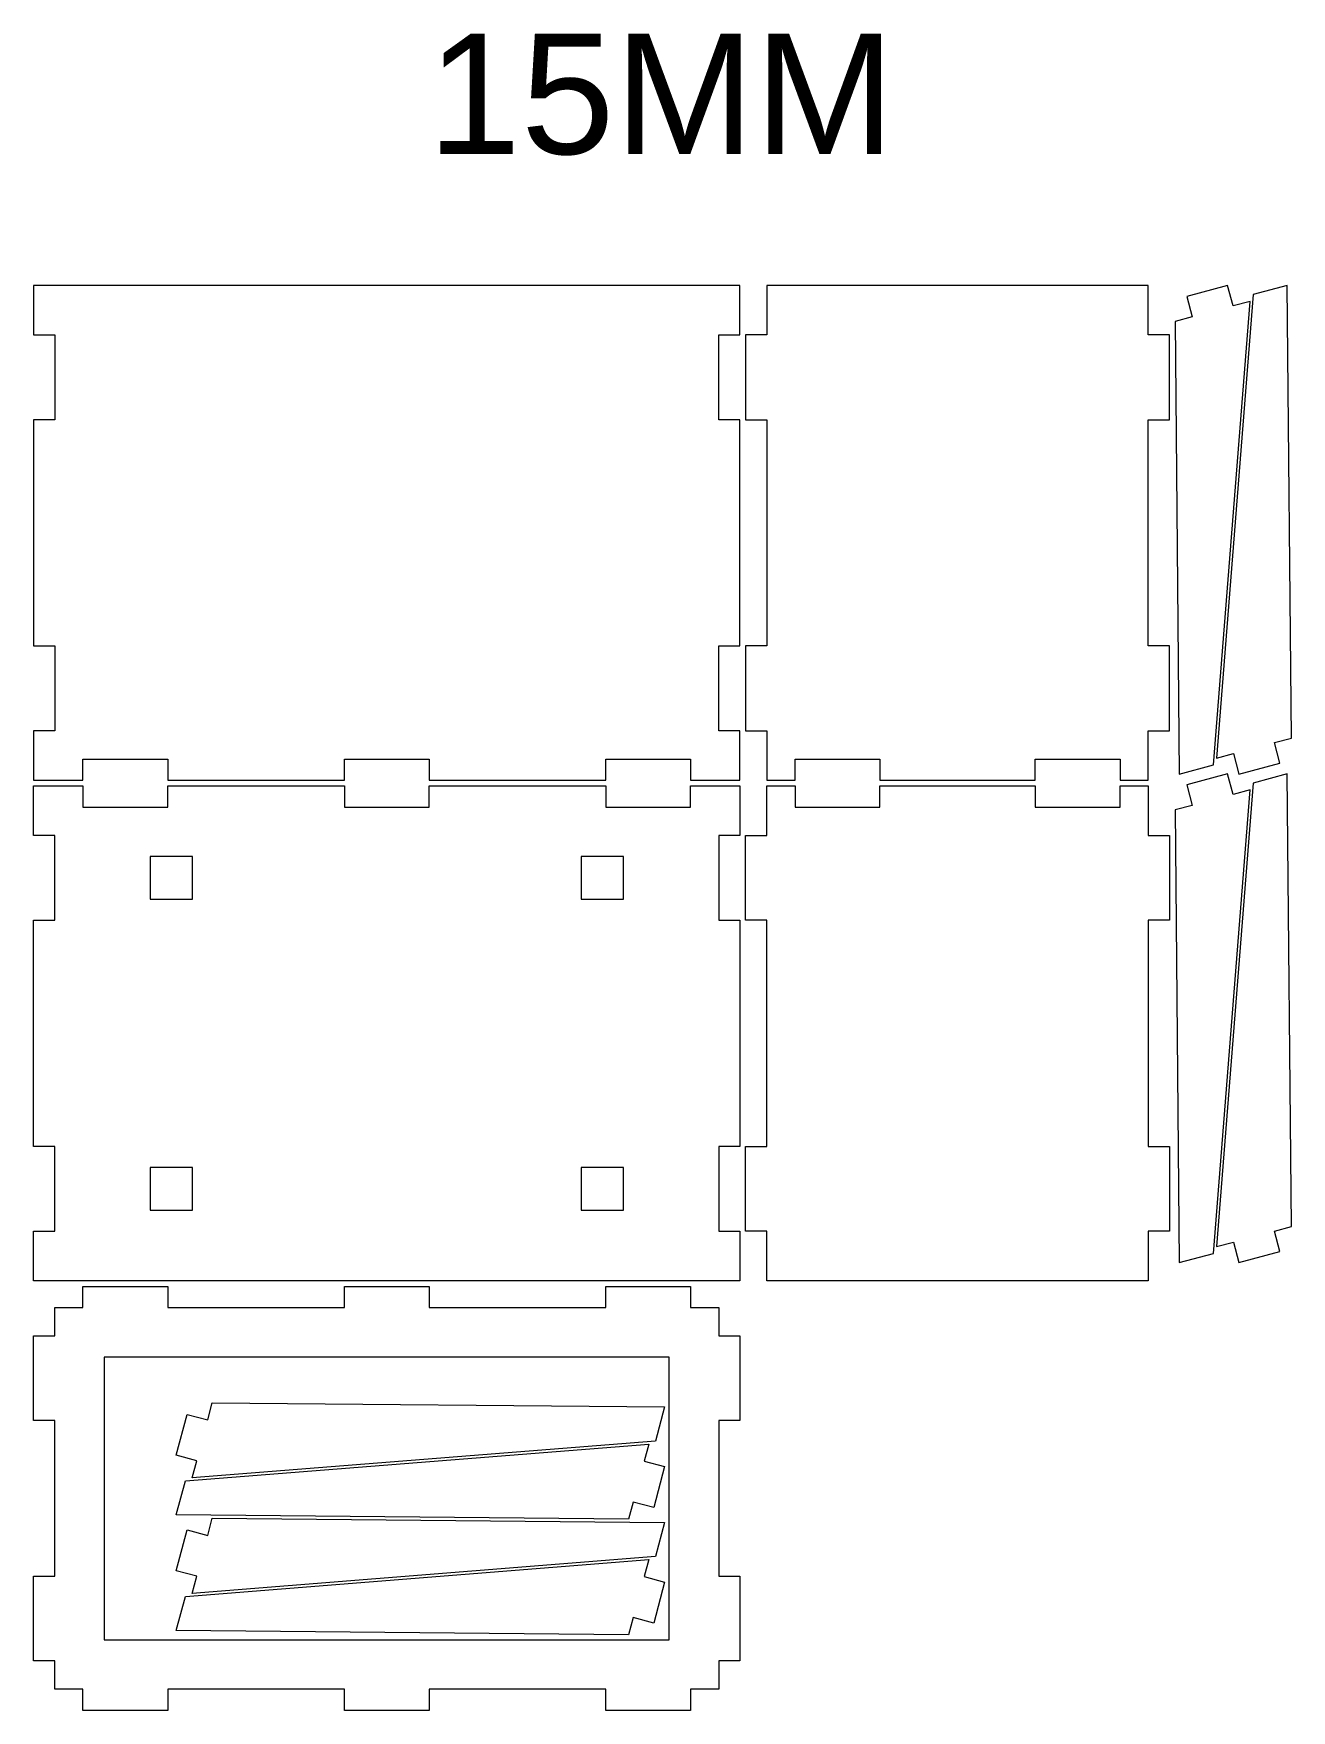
# Model space of a CAD drawing. Header units: millimetres. Extents: x -445 to 445, y -504 to 682.
import ezdxf

# ---------------------------------------------------------------- set-up
doc = ezdxf.new("R2010")
doc.units = ezdxf.units.MM
doc.header["$MEASUREMENT"] = 0
doc.layers.add('Layer 1', color=7, linetype='Continuous')
doc.styles.add('0', font='arial.ttf', dxfattribs={"height": 1})

msp = doc.modelspace()

# ---------------------------------------------------------------- linework, layer by layer
at = {"layer": 'Layer 1', "color": 250, "lineweight": 20}
for points, knots in [([(54.832, 409), (54.832, 409), (54.832, 249), (54.832, 249), (54.832, 249), (54.832, 249), (39.832, 249), (39.832, 249), (39.832, 249), (39.832, 249), (39.832, 189), (39.832, 189), (39.832, 189), (39.832, 189), (54.832, 189), (54.832, 189), (54.832, 189), (54.832, 189), (54.832, 154), (54.832, 154), (54.832, 154), (54.832, 154), (19.832, 154), (19.832, 154), (19.832, 154), (19.832, 154), (19.832, 169), (19.832, 169), (19.832, 169), (19.832, 169), (-40.168, 169), (-40.168, 169), (-40.168, 169), (-40.168, 169), (-40.168, 154), (-40.168, 154), (-40.168, 154), (-40.168, 154), (-165.168, 154), (-165.168, 154), (-165.168, 154), (-165.168, 154), (-165.168, 169), (-165.168, 169), (-165.168, 169), (-165.168, 169), (-225.168, 169), (-225.168, 169), (-225.168, 169), (-225.168, 169), (-225.168, 154), (-225.168, 154), (-225.168, 154), (-225.168, 154), (-350.168, 154), (-350.168, 154), (-350.168, 154), (-350.168, 154), (-350.168, 169), (-350.168, 169), (-350.168, 169), (-350.168, 169), (-410.168, 169), (-410.168, 169), (-410.168, 169), (-410.168, 169), (-410.168, 154), (-410.168, 154), (-410.168, 154), (-410.168, 154), (-445.168, 154), (-445.168, 154), (-445.168, 154), (-445.168, 154), (-445.168, 189), (-445.168, 189), (-445.168, 189), (-445.168, 189), (-430.168, 189), (-430.168, 189), (-430.168, 189), (-430.168, 189), (-430.168, 249), (-430.168, 249), (-430.168, 249), (-430.168, 249), (-445.168, 249), (-445.168, 249), (-445.168, 249), (-445.168, 249), (-445.168, 409), (-445.168, 409), (-445.168, 409), (-445.168, 409), (-430.168, 409), (-430.168, 409), (-430.168, 409), (-430.168, 409), (-430.168, 469), (-430.168, 469), (-430.168, 469), (-430.168, 469), (-445.168, 469), (-445.168, 469), (-445.168, 469), (-445.168, 469), (-445.168, 504), (-445.168, 504), (-445.168, 504), (-445.168, 504), (54.832, 504), (54.832, 504), (54.832, 504), (54.832, 504), (54.832, 469), (54.832, 469), (54.832, 469), (54.832, 469), (39.832, 469), (39.832, 469), (39.832, 469), (39.832, 469), (39.832, 409), (39.832, 409), (39.832, 409), (39.832, 409), (54.832, 409), (54.832, 409)], [0, 0, 0, 0, 0.03030303, 0.03030303, 0.03030303, 0.03030303, 0.060606061, 0.060606061, 0.060606061, 0.060606061, 0.090909091, 0.090909091, 0.090909091, 0.090909091, 0.121212121, 0.121212121, 0.121212121, 0.121212121, 0.151515152, 0.151515152, 0.151515152, 0.151515152, 0.181818182, 0.181818182, 0.181818182, 0.181818182, 0.212121212, 0.212121212, 0.212121212, 0.212121212, 0.242424242, 0.242424242, 0.242424242, 0.242424242, 0.272727273, 0.272727273, 0.272727273, 0.272727273, 0.303030303, 0.303030303, 0.303030303, 0.303030303, 0.333333333, 0.333333333, 0.333333333, 0.333333333, 0.363636364, 0.363636364, 0.363636364, 0.363636364, 0.393939394, 0.393939394, 0.393939394, 0.393939394, 0.424242424, 0.424242424, 0.424242424, 0.424242424, 0.454545455, 0.454545455, 0.454545455, 0.454545455, 0.484848485, 0.484848485, 0.484848485, 0.484848485, 0.515151515, 0.515151515, 0.515151515, 0.515151515, 0.545454545, 0.545454545, 0.545454545, 0.545454545, 0.575757576, 0.575757576, 0.575757576, 0.575757576, 0.606060606, 0.606060606, 0.606060606, 0.606060606, 0.636363636, 0.636363636, 0.636363636, 0.636363636, 0.666666667, 0.666666667, 0.666666667, 0.666666667, 0.696969697, 0.696969697, 0.696969697, 0.696969697, 0.727272727, 0.727272727, 0.727272727, 0.727272727, 0.757575758, 0.757575758, 0.757575758, 0.757575758, 0.787878788, 0.787878788, 0.787878788, 0.787878788, 0.818181818, 0.818181818, 0.818181818, 0.818181818, 0.848484848, 0.848484848, 0.848484848, 0.848484848, 0.878787879, 0.878787879, 0.878787879, 0.878787879, 0.909090909, 0.909090909, 0.909090909, 0.909090909, 0.939393939, 0.939393939, 0.939393939, 0.939393939, 1, 1, 1, 1]), ([(358.832, 469), (358.832, 469), (358.832, 409), (358.832, 409), (358.832, 409), (358.832, 409), (343.832, 409), (343.832, 409), (343.832, 409), (343.832, 409), (343.832, 249), (343.832, 249), (343.832, 249), (343.832, 249), (358.832, 249), (358.832, 249), (358.832, 249), (358.832, 249), (358.832, 189), (358.832, 189), (358.832, 189), (358.832, 189), (343.832, 189), (343.832, 189), (343.832, 189), (343.832, 189), (343.832, 154), (343.832, 154), (343.832, 154), (343.832, 154), (323.832, 154), (323.832, 154), (323.832, 154), (323.832, 154), (323.832, 169), (323.832, 169), (323.832, 169), (323.832, 169), (263.832, 169), (263.832, 169), (263.832, 169), (263.832, 169), (263.832, 154), (263.832, 154), (263.832, 154), (263.832, 154), (153.832, 154), (153.832, 154), (153.832, 154), (153.832, 154), (153.832, 169), (153.832, 169), (153.832, 169), (153.832, 169), (93.832, 169), (93.832, 169), (93.832, 169), (93.832, 169), (93.832, 154), (93.832, 154), (93.832, 154), (93.832, 154), (73.832, 154), (73.832, 154), (73.832, 154), (73.832, 154), (73.832, 189), (73.832, 189), (73.832, 189), (73.832, 189), (58.832, 189), (58.832, 189), (58.832, 189), (58.832, 189), (58.832, 249), (58.832, 249), (58.832, 249), (58.832, 249), (73.832, 249), (73.832, 249), (73.832, 249), (73.832, 249), (73.832, 409), (73.832, 409), (73.832, 409), (73.832, 409), (58.832, 409), (58.832, 409), (58.832, 409), (58.832, 409), (58.832, 469), (58.832, 469), (58.832, 469), (58.832, 469), (73.832, 469), (73.832, 469), (73.832, 469), (73.832, 469), (73.832, 504), (73.832, 504), (73.832, 504), (73.832, 504), (343.832, 504), (343.832, 504), (343.832, 504), (343.832, 504), (343.832, 469), (343.832, 469), (343.832, 469), (343.832, 469), (358.832, 469), (358.832, 469)], [0, 0, 0, 0, 0.034482759, 0.034482759, 0.034482759, 0.034482759, 0.068965517, 0.068965517, 0.068965517, 0.068965517, 0.103448276, 0.103448276, 0.103448276, 0.103448276, 0.137931034, 0.137931034, 0.137931034, 0.137931034, 0.172413793, 0.172413793, 0.172413793, 0.172413793, 0.206896552, 0.206896552, 0.206896552, 0.206896552, 0.24137931, 0.24137931, 0.24137931, 0.24137931, 0.275862069, 0.275862069, 0.275862069, 0.275862069, 0.310344828, 0.310344828, 0.310344828, 0.310344828, 0.344827586, 0.344827586, 0.344827586, 0.344827586, 0.379310345, 0.379310345, 0.379310345, 0.379310345, 0.413793103, 0.413793103, 0.413793103, 0.413793103, 0.448275862, 0.448275862, 0.448275862, 0.448275862, 0.482758621, 0.482758621, 0.482758621, 0.482758621, 0.517241379, 0.517241379, 0.517241379, 0.517241379, 0.551724138, 0.551724138, 0.551724138, 0.551724138, 0.586206897, 0.586206897, 0.586206897, 0.586206897, 0.620689655, 0.620689655, 0.620689655, 0.620689655, 0.655172414, 0.655172414, 0.655172414, 0.655172414, 0.689655172, 0.689655172, 0.689655172, 0.689655172, 0.724137931, 0.724137931, 0.724137931, 0.724137931, 0.75862069, 0.75862069, 0.75862069, 0.75862069, 0.793103448, 0.793103448, 0.793103448, 0.793103448, 0.827586207, 0.827586207, 0.827586207, 0.827586207, 0.862068966, 0.862068966, 0.862068966, 0.862068966, 0.896551724, 0.896551724, 0.896551724, 0.896551724, 0.931034483, 0.931034483, 0.931034483, 0.931034483, 1, 1, 1, 1]), ([(365.7918, 158.3688), (365.7918, 158.3688), (362.832, 478.5113), (362.832, 478.5113), (362.832, 478.5113), (362.832, 478.5113), (374.906, 481.7465), (374.906, 481.7465), (374.906, 481.7465), (374.906, 481.7465), (371.0238, 496.2354), (371.0238, 496.2354), (371.0238, 496.2354), (371.0238, 496.2354), (400.0015, 504), (400.0015, 504), (400.0015, 504), (400.0015, 504), (403.8838, 489.5111), (403.8838, 489.5111), (403.8838, 489.5111), (403.8838, 489.5111), (415.9579, 492.7463), (415.9579, 492.7463), (415.9579, 492.7463), (415.9579, 492.7463), (389.9399, 164.8392), (389.9399, 164.8392), (389.9399, 164.8392), (389.9399, 164.8392), (365.7918, 158.3688), (365.7918, 158.3688)], [0, 0, 0, 0, 0.111111111, 0.111111111, 0.111111111, 0.111111111, 0.222222222, 0.222222222, 0.222222222, 0.222222222, 0.333333333, 0.333333333, 0.333333333, 0.333333333, 0.444444444, 0.444444444, 0.444444444, 0.444444444, 0.555555556, 0.555555556, 0.555555556, 0.555555556, 0.666666667, 0.666666667, 0.666666667, 0.666666667, 0.777777778, 0.777777778, 0.777777778, 0.777777778, 1, 1, 1, 1]), ([(442.2082, 504), (442.2082, 504), (445.168, 183.8575), (445.168, 183.8575), (445.168, 183.8575), (445.168, 183.8575), (433.094, 180.6223), (433.094, 180.6223), (433.094, 180.6223), (433.094, 180.6223), (436.9762, 166.1334), (436.9762, 166.1334), (436.9762, 166.1334), (436.9762, 166.1334), (407.9985, 158.3688), (407.9985, 158.3688), (407.9985, 158.3688), (407.9985, 158.3688), (404.1162, 172.8577), (404.1162, 172.8577), (404.1162, 172.8577), (404.1162, 172.8577), (392.0421, 169.6225), (392.0421, 169.6225), (392.0421, 169.6225), (392.0421, 169.6225), (418.0601, 497.5296), (418.0601, 497.5296), (418.0601, 497.5296), (418.0601, 497.5296), (442.2082, 504), (442.2082, 504)], [0, 0, 0, 0, 0.111111111, 0.111111111, 0.111111111, 0.111111111, 0.222222222, 0.222222222, 0.222222222, 0.222222222, 0.333333333, 0.333333333, 0.333333333, 0.333333333, 0.444444444, 0.444444444, 0.444444444, 0.444444444, 0.555555556, 0.555555556, 0.555555556, 0.555555556, 0.666666667, 0.666666667, 0.666666667, 0.666666667, 0.777777778, 0.777777778, 0.777777778, 0.777777778, 1, 1, 1, 1]), ([(365.7918, -187.1271), (365.7918, -187.1271), (362.832, 133.0154), (362.832, 133.0154), (362.832, 133.0154), (362.832, 133.0154), (374.906, 136.2506), (374.906, 136.2506), (374.906, 136.2506), (374.906, 136.2506), (371.0238, 150.7395), (371.0238, 150.7395), (371.0238, 150.7395), (371.0238, 150.7395), (400.0015, 158.5041), (400.0015, 158.5041), (400.0015, 158.5041), (400.0015, 158.5041), (403.8838, 144.0152), (403.8838, 144.0152), (403.8838, 144.0152), (403.8838, 144.0152), (415.9579, 147.2504), (415.9579, 147.2504), (415.9579, 147.2504), (415.9579, 147.2504), (389.9399, -180.6567), (389.9399, -180.6567), (389.9399, -180.6567), (389.9399, -180.6567), (365.7918, -187.1271), (365.7918, -187.1271)], [0, 0, 0, 0, 0.111111111, 0.111111111, 0.111111111, 0.111111111, 0.222222222, 0.222222222, 0.222222222, 0.222222222, 0.333333333, 0.333333333, 0.333333333, 0.333333333, 0.444444444, 0.444444444, 0.444444444, 0.444444444, 0.555555556, 0.555555556, 0.555555556, 0.555555556, 0.666666667, 0.666666667, 0.666666667, 0.666666667, 0.777777778, 0.777777778, 0.777777778, 0.777777778, 1, 1, 1, 1]), ([(442.2082, 158.5041), (442.2082, 158.5041), (445.168, -161.6384), (445.168, -161.6384), (445.168, -161.6384), (445.168, -161.6384), (433.094, -164.8736), (433.094, -164.8736), (433.094, -164.8736), (433.094, -164.8736), (436.9762, -179.3625), (436.9762, -179.3625), (436.9762, -179.3625), (436.9762, -179.3625), (407.9985, -187.1271), (407.9985, -187.1271), (407.9985, -187.1271), (407.9985, -187.1271), (404.1162, -172.6382), (404.1162, -172.6382), (404.1162, -172.6382), (404.1162, -172.6382), (392.0421, -175.8734), (392.0421, -175.8734), (392.0421, -175.8734), (392.0421, -175.8734), (418.0601, 152.0337), (418.0601, 152.0337), (418.0601, 152.0337), (418.0601, 152.0337), (442.2082, 158.5041), (442.2082, 158.5041)], [0, 0, 0, 0, 0.111111111, 0.111111111, 0.111111111, 0.111111111, 0.222222222, 0.222222222, 0.222222222, 0.222222222, 0.333333333, 0.333333333, 0.333333333, 0.333333333, 0.444444444, 0.444444444, 0.444444444, 0.444444444, 0.555555556, 0.555555556, 0.555555556, 0.555555556, 0.666666667, 0.666666667, 0.666666667, 0.666666667, 0.777777778, 0.777777778, 0.777777778, 0.777777778, 1, 1, 1, 1]), ([(54.832, -105), (54.832, -105), (54.832, 55), (54.832, 55), (54.832, 55), (54.832, 55), (39.832, 55), (39.832, 55), (39.832, 55), (39.832, 55), (39.832, 115), (39.832, 115), (39.832, 115), (39.832, 115), (54.832, 115), (54.832, 115), (54.832, 115), (54.832, 115), (54.832, 150), (54.832, 150), (54.832, 150), (54.832, 150), (19.832, 150), (19.832, 150), (19.832, 150), (19.832, 150), (19.832, 135), (19.832, 135), (19.832, 135), (19.832, 135), (-40.168, 135), (-40.168, 135), (-40.168, 135), (-40.168, 135), (-40.168, 150), (-40.168, 150), (-40.168, 150), (-40.168, 150), (-165.168, 150), (-165.168, 150), (-165.168, 150), (-165.168, 150), (-165.168, 135), (-165.168, 135), (-165.168, 135), (-165.168, 135), (-225.168, 135), (-225.168, 135), (-225.168, 135), (-225.168, 135), (-225.168, 150), (-225.168, 150), (-225.168, 150), (-225.168, 150), (-350.168, 150), (-350.168, 150), (-350.168, 150), (-350.168, 150), (-350.168, 135), (-350.168, 135), (-350.168, 135), (-350.168, 135), (-410.168, 135), (-410.168, 135), (-410.168, 135), (-410.168, 135), (-410.168, 150), (-410.168, 150), (-410.168, 150), (-410.168, 150), (-445.168, 150), (-445.168, 150), (-445.168, 150), (-445.168, 150), (-445.168, 115), (-445.168, 115), (-445.168, 115), (-445.168, 115), (-430.168, 115), (-430.168, 115), (-430.168, 115), (-430.168, 115), (-430.168, 55), (-430.168, 55), (-430.168, 55), (-430.168, 55), (-445.168, 55), (-445.168, 55), (-445.168, 55), (-445.168, 55), (-445.168, -105), (-445.168, -105), (-445.168, -105), (-445.168, -105), (-430.168, -105), (-430.168, -105), (-430.168, -105), (-430.168, -105), (-430.168, -165), (-430.168, -165), (-430.168, -165), (-430.168, -165), (-445.168, -165), (-445.168, -165), (-445.168, -165), (-445.168, -165), (-445.168, -200), (-445.168, -200), (-445.168, -200), (-445.168, -200), (54.832, -200), (54.832, -200), (54.832, -200), (54.832, -200), (54.832, -165), (54.832, -165), (54.832, -165), (54.832, -165), (39.832, -165), (39.832, -165), (39.832, -165), (39.832, -165), (39.832, -105), (39.832, -105), (39.832, -105), (39.832, -105), (54.832, -105), (54.832, -105)], [0, 0, 0, 0, 0.03030303, 0.03030303, 0.03030303, 0.03030303, 0.060606061, 0.060606061, 0.060606061, 0.060606061, 0.090909091, 0.090909091, 0.090909091, 0.090909091, 0.121212121, 0.121212121, 0.121212121, 0.121212121, 0.151515152, 0.151515152, 0.151515152, 0.151515152, 0.181818182, 0.181818182, 0.181818182, 0.181818182, 0.212121212, 0.212121212, 0.212121212, 0.212121212, 0.242424242, 0.242424242, 0.242424242, 0.242424242, 0.272727273, 0.272727273, 0.272727273, 0.272727273, 0.303030303, 0.303030303, 0.303030303, 0.303030303, 0.333333333, 0.333333333, 0.333333333, 0.333333333, 0.363636364, 0.363636364, 0.363636364, 0.363636364, 0.393939394, 0.393939394, 0.393939394, 0.393939394, 0.424242424, 0.424242424, 0.424242424, 0.424242424, 0.454545455, 0.454545455, 0.454545455, 0.454545455, 0.484848485, 0.484848485, 0.484848485, 0.484848485, 0.515151515, 0.515151515, 0.515151515, 0.515151515, 0.545454545, 0.545454545, 0.545454545, 0.545454545, 0.575757576, 0.575757576, 0.575757576, 0.575757576, 0.606060606, 0.606060606, 0.606060606, 0.606060606, 0.636363636, 0.636363636, 0.636363636, 0.636363636, 0.666666667, 0.666666667, 0.666666667, 0.666666667, 0.696969697, 0.696969697, 0.696969697, 0.696969697, 0.727272727, 0.727272727, 0.727272727, 0.727272727, 0.757575758, 0.757575758, 0.757575758, 0.757575758, 0.787878788, 0.787878788, 0.787878788, 0.787878788, 0.818181818, 0.818181818, 0.818181818, 0.818181818, 0.848484848, 0.848484848, 0.848484848, 0.848484848, 0.878787879, 0.878787879, 0.878787879, 0.878787879, 0.909090909, 0.909090909, 0.909090909, 0.909090909, 0.939393939, 0.939393939, 0.939393939, 0.939393939, 1, 1, 1, 1]), ([(358.832, -165), (358.832, -165), (358.832, -105), (358.832, -105), (358.832, -105), (358.832, -105), (343.832, -105), (343.832, -105), (343.832, -105), (343.832, -105), (343.832, 55), (343.832, 55), (343.832, 55), (343.832, 55), (358.832, 55), (358.832, 55), (358.832, 55), (358.832, 55), (358.832, 115), (358.832, 115), (358.832, 115), (358.832, 115), (343.832, 115), (343.832, 115), (343.832, 115), (343.832, 115), (343.832, 150), (343.832, 150), (343.832, 150), (343.832, 150), (323.832, 150), (323.832, 150), (323.832, 150), (323.832, 150), (323.832, 135), (323.832, 135), (323.832, 135), (323.832, 135), (263.832, 135), (263.832, 135), (263.832, 135), (263.832, 135), (263.832, 150), (263.832, 150), (263.832, 150), (263.832, 150), (153.832, 150), (153.832, 150), (153.832, 150), (153.832, 150), (153.832, 135), (153.832, 135), (153.832, 135), (153.832, 135), (93.832, 135), (93.832, 135), (93.832, 135), (93.832, 135), (93.832, 150), (93.832, 150), (93.832, 150), (93.832, 150), (73.832, 150), (73.832, 150), (73.832, 150), (73.832, 150), (73.832, 115), (73.832, 115), (73.832, 115), (73.832, 115), (58.832, 115), (58.832, 115), (58.832, 115), (58.832, 115), (58.832, 55), (58.832, 55), (58.832, 55), (58.832, 55), (73.832, 55), (73.832, 55), (73.832, 55), (73.832, 55), (73.832, -105), (73.832, -105), (73.832, -105), (73.832, -105), (58.832, -105), (58.832, -105), (58.832, -105), (58.832, -105), (58.832, -165), (58.832, -165), (58.832, -165), (58.832, -165), (73.832, -165), (73.832, -165), (73.832, -165), (73.832, -165), (73.832, -200), (73.832, -200), (73.832, -200), (73.832, -200), (343.832, -200), (343.832, -200), (343.832, -200), (343.832, -200), (343.832, -165), (343.832, -165), (343.832, -165), (343.832, -165), (358.832, -165), (358.832, -165)], [0, 0, 0, 0, 0.034482759, 0.034482759, 0.034482759, 0.034482759, 0.068965517, 0.068965517, 0.068965517, 0.068965517, 0.103448276, 0.103448276, 0.103448276, 0.103448276, 0.137931034, 0.137931034, 0.137931034, 0.137931034, 0.172413793, 0.172413793, 0.172413793, 0.172413793, 0.206896552, 0.206896552, 0.206896552, 0.206896552, 0.24137931, 0.24137931, 0.24137931, 0.24137931, 0.275862069, 0.275862069, 0.275862069, 0.275862069, 0.310344828, 0.310344828, 0.310344828, 0.310344828, 0.344827586, 0.344827586, 0.344827586, 0.344827586, 0.379310345, 0.379310345, 0.379310345, 0.379310345, 0.413793103, 0.413793103, 0.413793103, 0.413793103, 0.448275862, 0.448275862, 0.448275862, 0.448275862, 0.482758621, 0.482758621, 0.482758621, 0.482758621, 0.517241379, 0.517241379, 0.517241379, 0.517241379, 0.551724138, 0.551724138, 0.551724138, 0.551724138, 0.586206897, 0.586206897, 0.586206897, 0.586206897, 0.620689655, 0.620689655, 0.620689655, 0.620689655, 0.655172414, 0.655172414, 0.655172414, 0.655172414, 0.689655172, 0.689655172, 0.689655172, 0.689655172, 0.724137931, 0.724137931, 0.724137931, 0.724137931, 0.75862069, 0.75862069, 0.75862069, 0.75862069, 0.793103448, 0.793103448, 0.793103448, 0.793103448, 0.827586207, 0.827586207, 0.827586207, 0.827586207, 0.862068966, 0.862068966, 0.862068966, 0.862068966, 0.896551724, 0.896551724, 0.896551724, 0.896551724, 0.931034483, 0.931034483, 0.931034483, 0.931034483, 1, 1, 1, 1]), ([(-332.668, 70), (-332.668, 70), (-362.668, 70), (-362.668, 70), (-362.668, 70), (-362.668, 70), (-362.668, 100), (-362.668, 100), (-362.668, 100), (-362.668, 100), (-332.668, 100), (-332.668, 100), (-332.668, 100), (-332.668, 100), (-332.668, 70), (-332.668, 70)], [0, 0, 0, 0, 0.2, 0.2, 0.2, 0.2, 0.4, 0.4, 0.4, 0.4, 0.6, 0.6, 0.6, 0.6, 1, 1, 1, 1]), ([(-27.668, 70), (-27.668, 70), (-57.668, 70), (-57.668, 70), (-57.668, 70), (-57.668, 70), (-57.668, 100), (-57.668, 100), (-57.668, 100), (-57.668, 100), (-27.668, 100), (-27.668, 100), (-27.668, 100), (-27.668, 100), (-27.668, 70), (-27.668, 70)], [0, 0, 0, 0, 0.2, 0.2, 0.2, 0.2, 0.4, 0.4, 0.4, 0.4, 0.6, 0.6, 0.6, 0.6, 1, 1, 1, 1]), ([(-362.668, -120), (-362.668, -120), (-332.668, -120), (-332.668, -120), (-332.668, -120), (-332.668, -120), (-332.668, -150), (-332.668, -150), (-332.668, -150), (-332.668, -150), (-362.668, -150), (-362.668, -150), (-362.668, -150), (-362.668, -150), (-362.668, -120), (-362.668, -120)], [0, 0, 0, 0, 0.2, 0.2, 0.2, 0.2, 0.4, 0.4, 0.4, 0.4, 0.6, 0.6, 0.6, 0.6, 1, 1, 1, 1]), ([(-57.668, -150), (-57.668, -150), (-57.668, -120), (-57.668, -120), (-57.668, -120), (-57.668, -120), (-27.668, -120), (-27.668, -120), (-27.668, -120), (-27.668, -120), (-27.668, -150), (-27.668, -150), (-27.668, -150), (-27.668, -150), (-57.668, -150), (-57.668, -150)], [0, 0, 0, 0, 0.2, 0.2, 0.2, 0.2, 0.4, 0.4, 0.4, 0.4, 0.6, 0.6, 0.6, 0.6, 1, 1, 1, 1]), ([(-165.168, -204), (-165.168, -204), (-225.168, -204), (-225.168, -204), (-225.168, -204), (-225.168, -204), (-225.168, -219), (-225.168, -219), (-225.168, -219), (-225.168, -219), (-350.168, -219), (-350.168, -219), (-350.168, -219), (-350.168, -219), (-350.168, -204), (-350.168, -204), (-350.168, -204), (-350.168, -204), (-410.168, -204), (-410.168, -204), (-410.168, -204), (-410.168, -204), (-410.168, -219), (-410.168, -219), (-410.168, -219), (-410.168, -219), (-430.168, -219), (-430.168, -219), (-430.168, -219), (-430.168, -219), (-430.168, -239), (-430.168, -239), (-430.168, -239), (-430.168, -239), (-445.168, -239), (-445.168, -239), (-445.168, -239), (-445.168, -239), (-445.168, -299), (-445.168, -299), (-445.168, -299), (-445.168, -299), (-430.168, -299), (-430.168, -299), (-430.168, -299), (-430.168, -299), (-430.168, -409), (-430.168, -409), (-430.168, -409), (-430.168, -409), (-445.168, -409), (-445.168, -409), (-445.168, -409), (-445.168, -409), (-445.168, -469), (-445.168, -469), (-445.168, -469), (-445.168, -469), (-430.168, -469), (-430.168, -469), (-430.168, -469), (-430.168, -469), (-430.168, -489), (-430.168, -489), (-430.168, -489), (-430.168, -489), (-410.168, -489), (-410.168, -489), (-410.168, -489), (-410.168, -489), (-410.168, -504), (-410.168, -504), (-410.168, -504), (-410.168, -504), (-350.168, -504), (-350.168, -504), (-350.168, -504), (-350.168, -504), (-350.168, -489), (-350.168, -489), (-350.168, -489), (-350.168, -489), (-225.168, -489), (-225.168, -489), (-225.168, -489), (-225.168, -489), (-225.168, -504), (-225.168, -504), (-225.168, -504), (-225.168, -504), (-165.168, -504), (-165.168, -504), (-165.168, -504), (-165.168, -504), (-165.168, -489), (-165.168, -489), (-165.168, -489), (-165.168, -489), (-40.168, -489), (-40.168, -489), (-40.168, -489), (-40.168, -489), (-40.168, -504), (-40.168, -504), (-40.168, -504), (-40.168, -504), (19.832, -504), (19.832, -504), (19.832, -504), (19.832, -504), (19.832, -489), (19.832, -489), (19.832, -489), (19.832, -489), (39.832, -489), (39.832, -489), (39.832, -489), (39.832, -489), (39.832, -469), (39.832, -469), (39.832, -469), (39.832, -469), (54.832, -469), (54.832, -469), (54.832, -469), (54.832, -469), (54.832, -409), (54.832, -409), (54.832, -409), (54.832, -409), (39.832, -409), (39.832, -409), (39.832, -409), (39.832, -409), (39.832, -299), (39.832, -299), (39.832, -299), (39.832, -299), (54.832, -299), (54.832, -299), (54.832, -299), (54.832, -299), (54.832, -239), (54.832, -239), (54.832, -239), (54.832, -239), (39.832, -239), (39.832, -239), (39.832, -239), (39.832, -239), (39.832, -219), (39.832, -219), (39.832, -219), (39.832, -219), (19.832, -219), (19.832, -219), (19.832, -219), (19.832, -219), (19.832, -204), (19.832, -204), (19.832, -204), (19.832, -204), (-40.168, -204), (-40.168, -204), (-40.168, -204), (-40.168, -204), (-40.168, -219), (-40.168, -219), (-40.168, -219), (-40.168, -219), (-165.168, -219), (-165.168, -219), (-165.168, -219), (-165.168, -219), (-165.168, -204), (-165.168, -204)], [0, 0, 0, 0, 0.022222222, 0.022222222, 0.022222222, 0.022222222, 0.044444444, 0.044444444, 0.044444444, 0.044444444, 0.066666667, 0.066666667, 0.066666667, 0.066666667, 0.088888889, 0.088888889, 0.088888889, 0.088888889, 0.111111111, 0.111111111, 0.111111111, 0.111111111, 0.133333333, 0.133333333, 0.133333333, 0.133333333, 0.155555556, 0.155555556, 0.155555556, 0.155555556, 0.177777778, 0.177777778, 0.177777778, 0.177777778, 0.2, 0.2, 0.2, 0.2, 0.222222222, 0.222222222, 0.222222222, 0.222222222, 0.244444444, 0.244444444, 0.244444444, 0.244444444, 0.266666667, 0.266666667, 0.266666667, 0.266666667, 0.288888889, 0.288888889, 0.288888889, 0.288888889, 0.311111111, 0.311111111, 0.311111111, 0.311111111, 0.333333333, 0.333333333, 0.333333333, 0.333333333, 0.355555556, 0.355555556, 0.355555556, 0.355555556, 0.377777778, 0.377777778, 0.377777778, 0.377777778, 0.4, 0.4, 0.4, 0.4, 0.422222222, 0.422222222, 0.422222222, 0.422222222, 0.444444444, 0.444444444, 0.444444444, 0.444444444, 0.466666667, 0.466666667, 0.466666667, 0.466666667, 0.488888889, 0.488888889, 0.488888889, 0.488888889, 0.511111111, 0.511111111, 0.511111111, 0.511111111, 0.533333333, 0.533333333, 0.533333333, 0.533333333, 0.555555556, 0.555555556, 0.555555556, 0.555555556, 0.577777778, 0.577777778, 0.577777778, 0.577777778, 0.6, 0.6, 0.6, 0.6, 0.622222222, 0.622222222, 0.622222222, 0.622222222, 0.644444444, 0.644444444, 0.644444444, 0.644444444, 0.666666667, 0.666666667, 0.666666667, 0.666666667, 0.688888889, 0.688888889, 0.688888889, 0.688888889, 0.711111111, 0.711111111, 0.711111111, 0.711111111, 0.733333333, 0.733333333, 0.733333333, 0.733333333, 0.755555556, 0.755555556, 0.755555556, 0.755555556, 0.777777778, 0.777777778, 0.777777778, 0.777777778, 0.8, 0.8, 0.8, 0.8, 0.822222222, 0.822222222, 0.822222222, 0.822222222, 0.844444444, 0.844444444, 0.844444444, 0.844444444, 0.866666667, 0.866666667, 0.866666667, 0.866666667, 0.888888889, 0.888888889, 0.888888889, 0.888888889, 0.911111111, 0.911111111, 0.911111111, 0.911111111, 0.933333333, 0.933333333, 0.933333333, 0.933333333, 0.955555556, 0.955555556, 0.955555556, 0.955555556, 1, 1, 1, 1]), ([(-395.168, -254), (-395.168, -254), (4.832, -254), (4.832, -254), (4.832, -254), (4.832, -254), (4.832, -454), (4.832, -454), (4.832, -454), (4.832, -454), (-395.168, -454), (-395.168, -454), (-395.168, -454), (-395.168, -454), (-395.168, -254), (-395.168, -254)], [0, 0, 0, 0, 0.2, 0.2, 0.2, 0.2, 0.4, 0.4, 0.4, 0.4, 0.6, 0.6, 0.6, 0.6, 1, 1, 1, 1]), ([(1.5225, -289.3123), (1.5225, -289.3123), (-318.62, -286.3525), (-318.62, -286.3525), (-318.62, -286.3525), (-318.62, -286.3525), (-321.8552, -298.4265), (-321.8552, -298.4265), (-321.8552, -298.4265), (-321.8552, -298.4265), (-336.3441, -294.5443), (-336.3441, -294.5443), (-336.3441, -294.5443), (-336.3441, -294.5443), (-344.1087, -323.522), (-344.1087, -323.522), (-344.1087, -323.522), (-344.1087, -323.522), (-329.6198, -327.4043), (-329.6198, -327.4043), (-329.6198, -327.4043), (-329.6198, -327.4043), (-332.855, -339.4784), (-332.855, -339.4784), (-332.855, -339.4784), (-332.855, -339.4784), (-4.9479, -313.4604), (-4.9479, -313.4604), (-4.9479, -313.4604), (-4.9479, -313.4604), (1.5225, -289.3123), (1.5225, -289.3123)], [0, 0, 0, 0, 0.111111111, 0.111111111, 0.111111111, 0.111111111, 0.222222222, 0.222222222, 0.222222222, 0.222222222, 0.333333333, 0.333333333, 0.333333333, 0.333333333, 0.444444444, 0.444444444, 0.444444444, 0.444444444, 0.555555556, 0.555555556, 0.555555556, 0.555555556, 0.666666667, 0.666666667, 0.666666667, 0.666666667, 0.777777778, 0.777777778, 0.777777778, 0.777777778, 1, 1, 1, 1]), ([(-344.1087, -365.7287), (-344.1087, -365.7287), (-23.9662, -368.6885), (-23.9662, -368.6885), (-23.9662, -368.6885), (-23.9662, -368.6885), (-20.731, -356.6145), (-20.731, -356.6145), (-20.731, -356.6145), (-20.731, -356.6145), (-6.2421, -360.4967), (-6.2421, -360.4967), (-6.2421, -360.4967), (-6.2421, -360.4967), (1.5225, -331.519), (1.5225, -331.519), (1.5225, -331.519), (1.5225, -331.519), (-12.9664, -327.6367), (-12.9664, -327.6367), (-12.9664, -327.6367), (-12.9664, -327.6367), (-9.7312, -315.5626), (-9.7312, -315.5626), (-9.7312, -315.5626), (-9.7312, -315.5626), (-337.6383, -341.5806), (-337.6383, -341.5806), (-337.6383, -341.5806), (-337.6383, -341.5806), (-344.1087, -365.7287), (-344.1087, -365.7287)], [0, 0, 0, 0, 0.111111111, 0.111111111, 0.111111111, 0.111111111, 0.222222222, 0.222222222, 0.222222222, 0.222222222, 0.333333333, 0.333333333, 0.333333333, 0.333333333, 0.444444444, 0.444444444, 0.444444444, 0.444444444, 0.555555556, 0.555555556, 0.555555556, 0.555555556, 0.666666667, 0.666666667, 0.666666667, 0.666666667, 0.777777778, 0.777777778, 0.777777778, 0.777777778, 1, 1, 1, 1]), ([(1.5225, -371.0157), (1.5225, -371.0157), (-318.62, -368.0559), (-318.62, -368.0559), (-318.62, -368.0559), (-318.62, -368.0559), (-321.8552, -380.1299), (-321.8552, -380.1299), (-321.8552, -380.1299), (-321.8552, -380.1299), (-336.3441, -376.2477), (-336.3441, -376.2477), (-336.3441, -376.2477), (-336.3441, -376.2477), (-344.1087, -405.2254), (-344.1087, -405.2254), (-344.1087, -405.2254), (-344.1087, -405.2254), (-329.6198, -409.1077), (-329.6198, -409.1077), (-329.6198, -409.1077), (-329.6198, -409.1077), (-332.855, -421.1818), (-332.855, -421.1818), (-332.855, -421.1818), (-332.855, -421.1818), (-4.9479, -395.1638), (-4.9479, -395.1638), (-4.9479, -395.1638), (-4.9479, -395.1638), (1.5225, -371.0157), (1.5225, -371.0157)], [0, 0, 0, 0, 0.111111111, 0.111111111, 0.111111111, 0.111111111, 0.222222222, 0.222222222, 0.222222222, 0.222222222, 0.333333333, 0.333333333, 0.333333333, 0.333333333, 0.444444444, 0.444444444, 0.444444444, 0.444444444, 0.555555556, 0.555555556, 0.555555556, 0.555555556, 0.666666667, 0.666666667, 0.666666667, 0.666666667, 0.777777778, 0.777777778, 0.777777778, 0.777777778, 1, 1, 1, 1]), ([(-344.1087, -447.4321), (-344.1087, -447.4321), (-23.9662, -450.3919), (-23.9662, -450.3919), (-23.9662, -450.3919), (-23.9662, -450.3919), (-20.731, -438.3179), (-20.731, -438.3179), (-20.731, -438.3179), (-20.731, -438.3179), (-6.2421, -442.2001), (-6.2421, -442.2001), (-6.2421, -442.2001), (-6.2421, -442.2001), (1.5225, -413.2224), (1.5225, -413.2224), (1.5225, -413.2224), (1.5225, -413.2224), (-12.9664, -409.3401), (-12.9664, -409.3401), (-12.9664, -409.3401), (-12.9664, -409.3401), (-9.7312, -397.266), (-9.7312, -397.266), (-9.7312, -397.266), (-9.7312, -397.266), (-337.6383, -423.284), (-337.6383, -423.284), (-337.6383, -423.284), (-337.6383, -423.284), (-344.1087, -447.4321), (-344.1087, -447.4321)], [0, 0, 0, 0, 0.111111111, 0.111111111, 0.111111111, 0.111111111, 0.222222222, 0.222222222, 0.222222222, 0.222222222, 0.333333333, 0.333333333, 0.333333333, 0.333333333, 0.444444444, 0.444444444, 0.444444444, 0.444444444, 0.555555556, 0.555555556, 0.555555556, 0.555555556, 0.666666667, 0.666666667, 0.666666667, 0.666666667, 0.777777778, 0.777777778, 0.777777778, 0.777777778, 1, 1, 1, 1])]:
    msp.add_open_spline(points, degree=3, knots=knots, dxfattribs=at)

# ---------------------------------------------------------------- texts
at = {"layer": 'Layer 1', "color": 250, "style": '0'}
msp.add_text('15MM', height=85.24339, dxfattribs=at).set_placement((-166.422, 596.9661))

doc.saveas('drawing.dxf')
